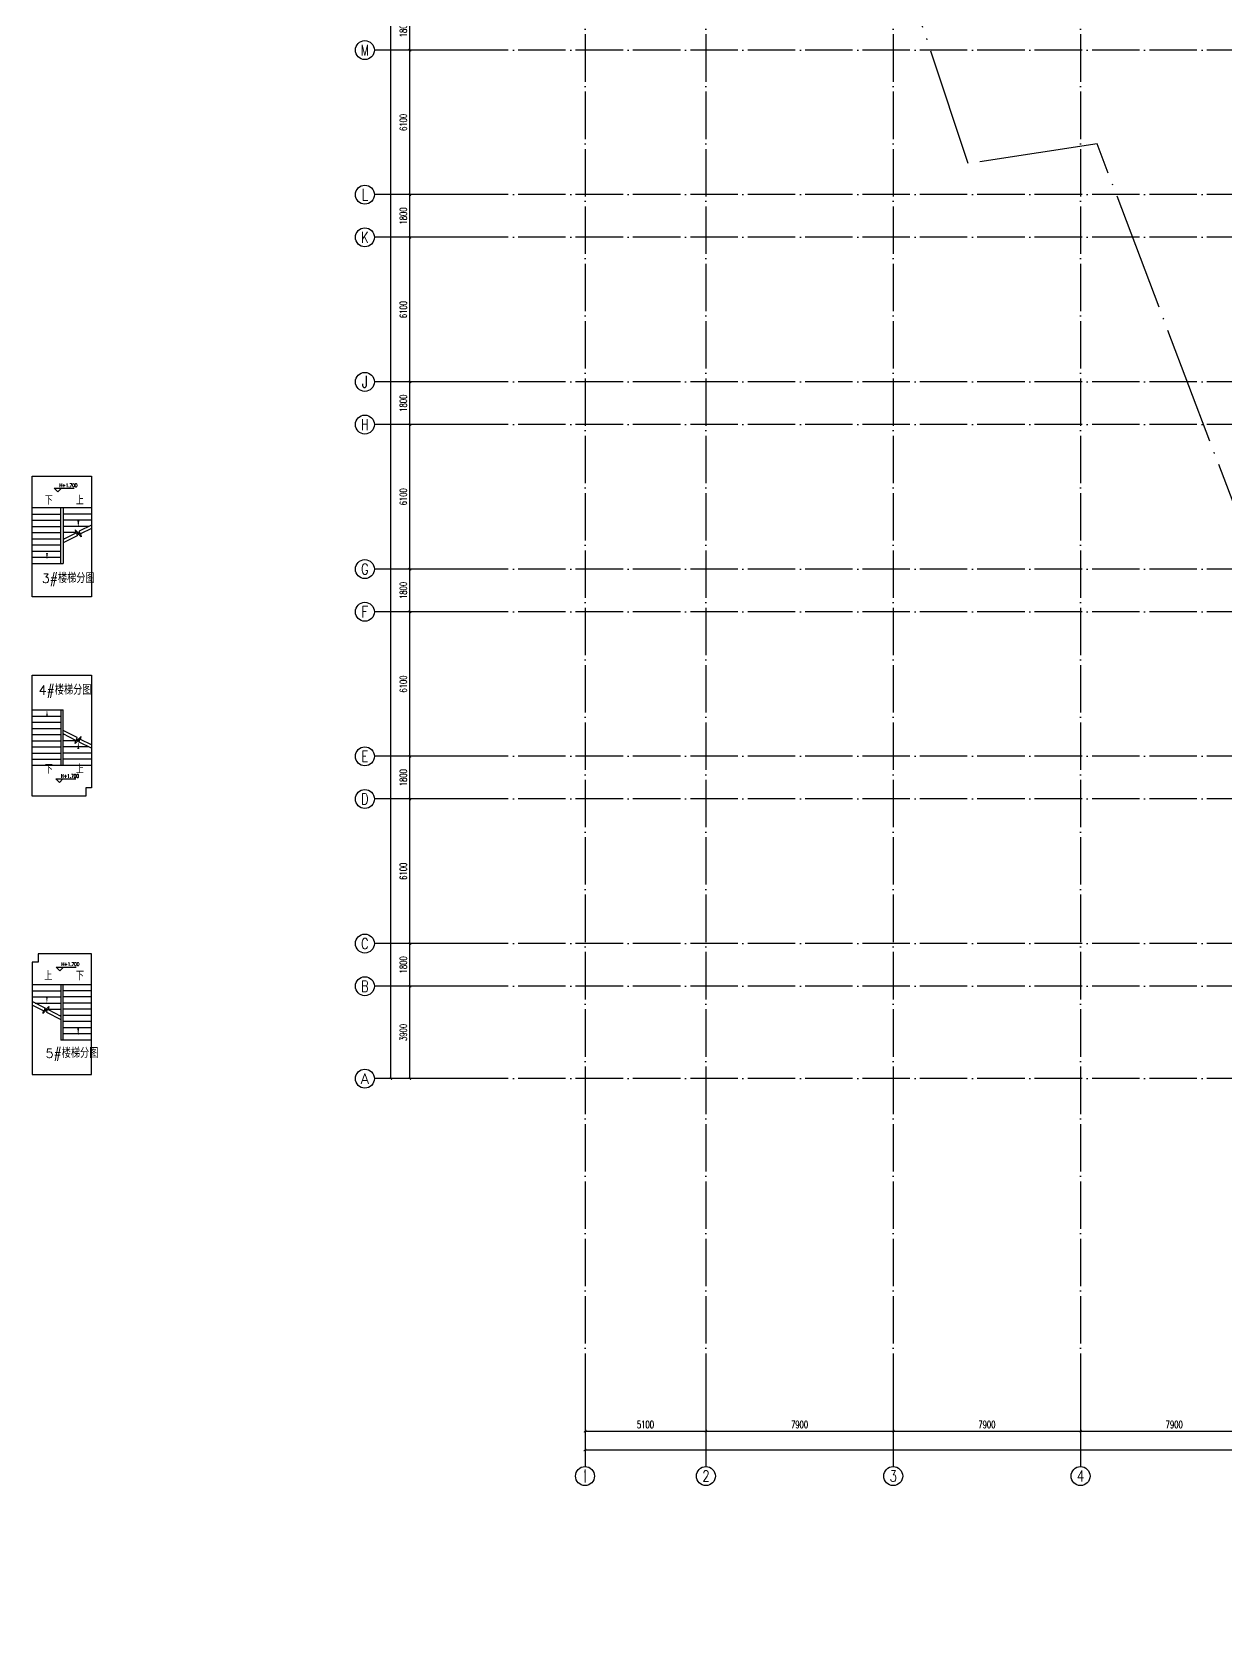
# Model space of a CAD drawing. Extents: x -23309 to 303886, y -33091 to 154511.
# Drawn here: x -23309 to 27020, y -24011 to 44150 of the extents above; entities that cross this region are included whole.
import ezdxf
from ezdxf.enums import TextEntityAlignment as Align

# ---------------------------------------------------------------- set-up
doc = ezdxf.new("R2010")
doc.units = 0
doc.header["$LTSCALE"] = 1000
doc.header["$MEASUREMENT"] = 0
doc.linetypes.add('DOTE', pattern=[2.42, 2, -0.2, 0.02, -0.2])
for name, color, linetype in [('AXIS', 3, 'Continuous'), ('AXIS_TEXT', 7, 'Continuous'), ('DIM_ELEV', 3, 'Continuous'), ('DIM_SYMB', 3, 'Continuous'), ('DOTE', 1, 'Continuous'), ('PUB_TEXT', 210, 'Continuous'), ('STAIR', 51, 'Continuous'), ('用地红线', 1, 'Continuous')]:
    doc.layers.add(name, color=color, linetype=linetype)
doc.styles.add('_TCH_AXIS', font='COMPLEX', dxfattribs={"bigfont": 'GBCBIG'})
doc.styles.add('_TCH_DIM', font='SIMPLEX', dxfattribs={"bigfont": 'GBCBIG'})
doc.styles.add('_TCH_DIM_T3', font='SIMPLEX', dxfattribs={"width": 0.705882, "bigfont": 'GBCBIG'})
doc.styles.add('_TCH_WINDOW', font='SIMPLEX', dxfattribs={"height": 3.5, "bigfont": 'GBCBIG'})
doc.styles.add('COMPLEX', font='COMPLEX')
doc.dimstyles.new('_TCH_ARCH&&100', dxfattribs={"dimtxt": 297.5, "dimasz": 100, "dimexe": 250, "dimexo": 300, "dimgap": 126.25, "dimtad": 1, "dimdec": 0, "dimzin": 0, "dimdsep": 46, "dimtxsty": '_TCH_DIM_T3', "dimblk": 'ARCHTICK', "dimcen": 0.09, "dimclrt": 7, "dimazin": 2, "dimtfac": 1, "dimtdec": 0, "dimtix": 1, "dimtmove": 2, "dimatfit": 3, "dimldrblk": 'ARCHTICK', "dimfxl": 100, "dimtolj": 1, "dimtzin": 0, "dimarcsym": 0})

# ---------------------------------------------------------------- blocks, each defined once
blk = doc.blocks.new('_ArchTick')
at = {"color": 0, "linetype": 'ByBlock', "const_width": 0.4}
blk.add_lwpolyline([(-0.5, -0.5), (0.5, 0.5)], dxfattribs=at)
blk = doc.blocks.new('*D46')
at = {"layer": 'AXIS', "color": 0, "lineweight": -2, "transparency": 16777216}
for p, q in [((-5184, 3900), (-7634, 3900)), ((-7384, 0), (-7384, 3900)), ((-5184, 0), (-7634, 0))]:
    blk.add_line(p, q, dxfattribs=at)
at = {"layer": 'Defpoints', "color": 0, "transparency": 16777216}
for p in [(-7384, 3900), (-4884, 3900), (-4884, 0)]:
    blk.add_point(p, dxfattribs=at)
at = {"layer": 'AXIS', "color": 0, "lineweight": -2, "transparency": 16777216, "xscale": 100, "yscale": 100, "zscale": 100}
for p, rotation in [((-7384, 3900), 90), ((-7384, 0), 270)]:
    blk.add_blockref('_ArchTick', p, dxfattribs=dict(at, rotation=rotation))
at = {"layer": 'AXIS', "color": 7, "transparency": 16777216, "insert": (-7659, 1950), "char_height": 297.5, "attachment_point": 5, "rotation": 90, "style": '_TCH_DIM_T3'}
blk.add_mtext('\\A1;3900', dxfattribs=at)
blk = doc.blocks.new('*D47')
at = {"layer": 'AXIS', "color": 0, "lineweight": -2, "transparency": 16777216}
for p, q in [((-5184, 5700), (-7634, 5700)), ((-7384, 3900), (-7384, 5700)), ((-5184, 3900), (-7634, 3900))]:
    blk.add_line(p, q, dxfattribs=at)
at = {"layer": 'Defpoints', "color": 0, "transparency": 16777216}
for p in [(-7384, 5700), (-4884, 5700), (-4884, 3900)]:
    blk.add_point(p, dxfattribs=at)
at = {"layer": 'AXIS', "color": 0, "lineweight": -2, "transparency": 16777216, "xscale": 100, "yscale": 100, "zscale": 100}
for p, rotation in [((-7384, 5700), 90), ((-7384, 3900), 270)]:
    blk.add_blockref('_ArchTick', p, dxfattribs=dict(at, rotation=rotation))
at = {"layer": 'AXIS', "color": 7, "transparency": 16777216, "insert": (-7659, 4800), "char_height": 297.5, "attachment_point": 5, "rotation": 90, "style": '_TCH_DIM_T3'}
blk.add_mtext('\\A1;1800', dxfattribs=at)
blk = doc.blocks.new('*D48')
at = {"layer": 'AXIS', "color": 0, "lineweight": -2, "transparency": 16777216}
for p, q in [((-5184, 11800), (-7634, 11800)), ((-7384, 5700), (-7384, 11800)), ((-5184, 5700), (-7634, 5700))]:
    blk.add_line(p, q, dxfattribs=at)
at = {"layer": 'Defpoints', "color": 0, "transparency": 16777216}
for p in [(-7384, 11800), (-4884, 11800), (-4884, 5700)]:
    blk.add_point(p, dxfattribs=at)
at = {"layer": 'AXIS', "color": 0, "lineweight": -2, "transparency": 16777216, "xscale": 100, "yscale": 100, "zscale": 100}
for p, rotation in [((-7384, 11800), 90), ((-7384, 5700), 270)]:
    blk.add_blockref('_ArchTick', p, dxfattribs=dict(at, rotation=rotation))
at = {"layer": 'AXIS', "color": 7, "transparency": 16777216, "insert": (-7659, 8750), "char_height": 297.5, "attachment_point": 5, "rotation": 90, "style": '_TCH_DIM_T3'}
blk.add_mtext('\\A1;6100', dxfattribs=at)
blk = doc.blocks.new('*D49')
at = {"layer": 'AXIS', "color": 0, "lineweight": -2, "transparency": 16777216}
for p, q in [((-5184, 13600), (-7634, 13600)), ((-7384, 11800), (-7384, 13600)), ((-5184, 11800), (-7634, 11800))]:
    blk.add_line(p, q, dxfattribs=at)
at = {"layer": 'Defpoints', "color": 0, "transparency": 16777216}
for p in [(-7384, 13600), (-4884, 13600), (-4884, 11800)]:
    blk.add_point(p, dxfattribs=at)
at = {"layer": 'AXIS', "color": 0, "lineweight": -2, "transparency": 16777216, "xscale": 100, "yscale": 100, "zscale": 100}
for p, rotation in [((-7384, 13600), 90), ((-7384, 11800), 270)]:
    blk.add_blockref('_ArchTick', p, dxfattribs=dict(at, rotation=rotation))
at = {"layer": 'AXIS', "color": 7, "transparency": 16777216, "insert": (-7659, 12700), "char_height": 297.5, "attachment_point": 5, "rotation": 90, "style": '_TCH_DIM_T3'}
blk.add_mtext('\\A1;1800', dxfattribs=at)
blk = doc.blocks.new('*D50')
at = {"layer": 'AXIS', "color": 0, "lineweight": -2, "transparency": 16777216}
for p, q in [((-5184, 19700), (-7634, 19700)), ((-7384, 13600), (-7384, 19700)), ((-5184, 13600), (-7634, 13600))]:
    blk.add_line(p, q, dxfattribs=at)
at = {"layer": 'Defpoints', "color": 0, "transparency": 16777216}
for p in [(-7384, 19700), (-4884, 19700), (-4884, 13600)]:
    blk.add_point(p, dxfattribs=at)
at = {"layer": 'AXIS', "color": 0, "lineweight": -2, "transparency": 16777216, "xscale": 100, "yscale": 100, "zscale": 100}
for p, rotation in [((-7384, 19700), 90), ((-7384, 13600), 270)]:
    blk.add_blockref('_ArchTick', p, dxfattribs=dict(at, rotation=rotation))
at = {"layer": 'AXIS', "color": 7, "transparency": 16777216, "insert": (-7659, 16650), "char_height": 297.5, "attachment_point": 5, "rotation": 90, "style": '_TCH_DIM_T3'}
blk.add_mtext('\\A1;6100', dxfattribs=at)
blk = doc.blocks.new('*D51')
at = {"layer": 'AXIS', "color": 0, "lineweight": -2, "transparency": 16777216}
for p, q in [((-5184, 21500), (-7634, 21500)), ((-7384, 19700), (-7384, 21500)), ((-5184, 19700), (-7634, 19700))]:
    blk.add_line(p, q, dxfattribs=at)
at = {"layer": 'Defpoints', "color": 0, "transparency": 16777216}
for p in [(-7384, 21500), (-4884, 21500), (-4884, 19700)]:
    blk.add_point(p, dxfattribs=at)
at = {"layer": 'AXIS', "color": 0, "lineweight": -2, "transparency": 16777216, "xscale": 100, "yscale": 100, "zscale": 100}
for p, rotation in [((-7384, 21500), 90), ((-7384, 19700), 270)]:
    blk.add_blockref('_ArchTick', p, dxfattribs=dict(at, rotation=rotation))
at = {"layer": 'AXIS', "color": 7, "transparency": 16777216, "insert": (-7659, 20600), "char_height": 297.5, "attachment_point": 5, "rotation": 90, "style": '_TCH_DIM_T3'}
blk.add_mtext('\\A1;1800', dxfattribs=at)
blk = doc.blocks.new('*D52')
at = {"layer": 'AXIS', "color": 0, "lineweight": -2, "transparency": 16777216}
for p, q in [((-5184, 27600), (-7634, 27600)), ((-7384, 21500), (-7384, 27600)), ((-5184, 21500), (-7634, 21500))]:
    blk.add_line(p, q, dxfattribs=at)
at = {"layer": 'Defpoints', "color": 0, "transparency": 16777216}
for p in [(-7384, 27600), (-4884, 27600), (-4884, 21500)]:
    blk.add_point(p, dxfattribs=at)
at = {"layer": 'AXIS', "color": 0, "lineweight": -2, "transparency": 16777216, "xscale": 100, "yscale": 100, "zscale": 100}
for p, rotation in [((-7384, 27600), 90), ((-7384, 21500), 270)]:
    blk.add_blockref('_ArchTick', p, dxfattribs=dict(at, rotation=rotation))
at = {"layer": 'AXIS', "color": 7, "transparency": 16777216, "insert": (-7659, 24550), "char_height": 297.5, "attachment_point": 5, "rotation": 90, "style": '_TCH_DIM_T3'}
blk.add_mtext('\\A1;6100', dxfattribs=at)
blk = doc.blocks.new('*D53')
at = {"layer": 'AXIS', "color": 0, "lineweight": -2, "transparency": 16777216}
for p, q in [((-5184, 29400), (-7634, 29400)), ((-7384, 27600), (-7384, 29400)), ((-5184, 27600), (-7634, 27600))]:
    blk.add_line(p, q, dxfattribs=at)
at = {"layer": 'Defpoints', "color": 0, "transparency": 16777216}
for p in [(-7384, 29400), (-4884, 29400), (-4884, 27600)]:
    blk.add_point(p, dxfattribs=at)
at = {"layer": 'AXIS', "color": 0, "lineweight": -2, "transparency": 16777216, "xscale": 100, "yscale": 100, "zscale": 100}
for p, rotation in [((-7384, 29400), 90), ((-7384, 27600), 270)]:
    blk.add_blockref('_ArchTick', p, dxfattribs=dict(at, rotation=rotation))
at = {"layer": 'AXIS', "color": 7, "transparency": 16777216, "insert": (-7659, 28500), "char_height": 297.5, "attachment_point": 5, "rotation": 90, "style": '_TCH_DIM_T3'}
blk.add_mtext('\\A1;1800', dxfattribs=at)
blk = doc.blocks.new('*D54')
at = {"layer": 'AXIS', "color": 0, "lineweight": -2, "transparency": 16777216}
for p, q in [((-5184, 35500), (-7634, 35500)), ((-7384, 29400), (-7384, 35500)), ((-5184, 29400), (-7634, 29400))]:
    blk.add_line(p, q, dxfattribs=at)
at = {"layer": 'Defpoints', "color": 0, "transparency": 16777216}
for p in [(-7384, 35500), (-4884, 35500), (-4884, 29400)]:
    blk.add_point(p, dxfattribs=at)
at = {"layer": 'AXIS', "color": 0, "lineweight": -2, "transparency": 16777216, "xscale": 100, "yscale": 100, "zscale": 100}
for p, rotation in [((-7384, 35500), 90), ((-7384, 29400), 270)]:
    blk.add_blockref('_ArchTick', p, dxfattribs=dict(at, rotation=rotation))
at = {"layer": 'AXIS', "color": 7, "transparency": 16777216, "insert": (-7659, 32450), "char_height": 297.5, "attachment_point": 5, "rotation": 90, "style": '_TCH_DIM_T3'}
blk.add_mtext('\\A1;6100', dxfattribs=at)
blk = doc.blocks.new('*D55')
at = {"layer": 'AXIS', "color": 0, "lineweight": -2, "transparency": 16777216}
for p, q in [((-5184, 37300), (-7634, 37300)), ((-7384, 35500), (-7384, 37300)), ((-5184, 35500), (-7634, 35500))]:
    blk.add_line(p, q, dxfattribs=at)
at = {"layer": 'Defpoints', "color": 0, "transparency": 16777216}
for p in [(-7384, 37300), (-4884, 37300), (-4884, 35500)]:
    blk.add_point(p, dxfattribs=at)
at = {"layer": 'AXIS', "color": 0, "lineweight": -2, "transparency": 16777216, "xscale": 100, "yscale": 100, "zscale": 100}
for p, rotation in [((-7384, 37300), 90), ((-7384, 35500), 270)]:
    blk.add_blockref('_ArchTick', p, dxfattribs=dict(at, rotation=rotation))
at = {"layer": 'AXIS', "color": 7, "transparency": 16777216, "insert": (-7659, 36400), "char_height": 297.5, "attachment_point": 5, "rotation": 90, "style": '_TCH_DIM_T3'}
blk.add_mtext('\\A1;1800', dxfattribs=at)
blk = doc.blocks.new('*D56')
at = {"layer": 'AXIS', "color": 0, "lineweight": -2, "transparency": 16777216}
for p, q in [((-5184, 43400), (-7634, 43400)), ((-7384, 37300), (-7384, 43400)), ((-5184, 37300), (-7634, 37300))]:
    blk.add_line(p, q, dxfattribs=at)
at = {"layer": 'Defpoints', "color": 0, "transparency": 16777216}
for p in [(-7384, 43400), (-4884, 43400), (-4884, 37300)]:
    blk.add_point(p, dxfattribs=at)
at = {"layer": 'AXIS', "color": 0, "lineweight": -2, "transparency": 16777216, "xscale": 100, "yscale": 100, "zscale": 100}
for p, rotation in [((-7384, 43400), 90), ((-7384, 37300), 270)]:
    blk.add_blockref('_ArchTick', p, dxfattribs=dict(at, rotation=rotation))
at = {"layer": 'AXIS', "color": 7, "transparency": 16777216, "insert": (-7659, 40350), "char_height": 297.5, "attachment_point": 5, "rotation": 90, "style": '_TCH_DIM_T3'}
blk.add_mtext('\\A1;6100', dxfattribs=at)
blk = doc.blocks.new('*D57')
at = {"layer": 'AXIS', "color": 0, "lineweight": -2, "transparency": 16777216}
for p, q in [((-5184, 45200), (-7634, 45200)), ((-7384, 43400), (-7384, 45200)), ((-5184, 43400), (-7634, 43400))]:
    blk.add_line(p, q, dxfattribs=at)
at = {"layer": 'Defpoints', "color": 0, "transparency": 16777216}
for p in [(-7384, 45200), (-4884, 45200), (-4884, 43400)]:
    blk.add_point(p, dxfattribs=at)
at = {"layer": 'AXIS', "color": 0, "lineweight": -2, "transparency": 16777216, "xscale": 100, "yscale": 100, "zscale": 100}
for p, rotation in [((-7384, 45200), 90), ((-7384, 43400), 270)]:
    blk.add_blockref('_ArchTick', p, dxfattribs=dict(at, rotation=rotation))
at = {"layer": 'AXIS', "color": 7, "transparency": 16777216, "insert": (-7659, 44300), "char_height": 297.5, "attachment_point": 5, "rotation": 90, "style": '_TCH_DIM_T3'}
blk.add_mtext('\\A1;1800', dxfattribs=at)
blk = doc.blocks.new('*D74')
at = {"layer": 'AXIS', "color": 0, "lineweight": -2, "transparency": 16777216}
for p, q in [((-5184, 134300), (-8434, 134300)), ((-8184, 0), (-8184, 134300)), ((-5184, 0), (-8434, 0))]:
    blk.add_line(p, q, dxfattribs=at)
at = {"layer": 'Defpoints', "color": 0, "transparency": 16777216}
for p in [(-8184, 134300), (-4884, 134300), (-4884, 0)]:
    blk.add_point(p, dxfattribs=at)
at = {"layer": 'AXIS', "color": 0, "lineweight": -2, "transparency": 16777216, "xscale": 100, "yscale": 100, "zscale": 100}
for p, rotation in [((-8184, 134300), 90), ((-8184, 0), 270)]:
    blk.add_blockref('_ArchTick', p, dxfattribs=dict(at, rotation=rotation))
at = {"layer": 'AXIS', "color": 7, "transparency": 16777216, "insert": (-8459, 67150), "char_height": 297.5, "attachment_point": 5, "rotation": 90, "style": '_TCH_DIM_T3'}
blk.add_mtext('\\A1;134300', dxfattribs=at)
blk = doc.blocks.new('*D104')
at = {"layer": 'AXIS', "color": 0, "lineweight": -2, "transparency": 16777216}
for p, q in [((0, -12669), (0, -15119)), ((5100, -12669), (5100, -15119)), ((0, -14869), (5100, -14869))]:
    blk.add_line(p, q, dxfattribs=at)
at = {"layer": 'Defpoints', "color": 0, "transparency": 16777216}
for p in [(0, -12369), (5100, -12369), (5100, -14869)]:
    blk.add_point(p, dxfattribs=at)
at = {"layer": 'AXIS', "color": 0, "lineweight": -2, "transparency": 16777216, "xscale": 100, "yscale": 100, "zscale": 100, "rotation": 180}
blk.add_blockref('_ArchTick', (0, -14869), dxfattribs=at)
at = {"layer": 'AXIS', "color": 0, "lineweight": -2, "transparency": 16777216, "xscale": 100, "yscale": 100, "zscale": 100}
blk.add_blockref('_ArchTick', (5100, -14869), dxfattribs=at)
at = {"layer": 'AXIS', "color": 7, "transparency": 16777216, "insert": (2550, -14594), "char_height": 297.5, "attachment_point": 5, "style": '_TCH_DIM_T3'}
blk.add_mtext('\\A1;5100', dxfattribs=at)
blk = doc.blocks.new('*D105')
at = {"layer": 'AXIS', "color": 0, "lineweight": -2, "transparency": 16777216}
for p, q in [((5100, -12669), (5100, -15119)), ((13000, -12669), (13000, -15119)), ((5100, -14869), (13000, -14869))]:
    blk.add_line(p, q, dxfattribs=at)
at = {"layer": 'Defpoints', "color": 0, "transparency": 16777216}
for p in [(5100, -12369), (13000, -12369), (13000, -14869)]:
    blk.add_point(p, dxfattribs=at)
at = {"layer": 'AXIS', "color": 0, "lineweight": -2, "transparency": 16777216, "xscale": 100, "yscale": 100, "zscale": 100, "rotation": 180}
blk.add_blockref('_ArchTick', (5100, -14869), dxfattribs=at)
at = {"layer": 'AXIS', "color": 0, "lineweight": -2, "transparency": 16777216, "xscale": 100, "yscale": 100, "zscale": 100}
blk.add_blockref('_ArchTick', (13000, -14869), dxfattribs=at)
at = {"layer": 'AXIS', "color": 7, "transparency": 16777216, "insert": (9050, -14594), "char_height": 297.5, "attachment_point": 5, "style": '_TCH_DIM_T3'}
blk.add_mtext('\\A1;7900', dxfattribs=at)
blk = doc.blocks.new('*D106')
at = {"layer": 'AXIS', "color": 0, "lineweight": -2, "transparency": 16777216}
for p, q in [((13000, -12669), (13000, -15119)), ((20900, -12669), (20900, -15119)), ((13000, -14869), (20900, -14869))]:
    blk.add_line(p, q, dxfattribs=at)
at = {"layer": 'Defpoints', "color": 0, "transparency": 16777216}
for p in [(13000, -12369), (20900, -12369), (20900, -14869)]:
    blk.add_point(p, dxfattribs=at)
at = {"layer": 'AXIS', "color": 0, "lineweight": -2, "transparency": 16777216, "xscale": 100, "yscale": 100, "zscale": 100, "rotation": 180}
blk.add_blockref('_ArchTick', (13000, -14869), dxfattribs=at)
at = {"layer": 'AXIS', "color": 0, "lineweight": -2, "transparency": 16777216, "xscale": 100, "yscale": 100, "zscale": 100}
blk.add_blockref('_ArchTick', (20900, -14869), dxfattribs=at)
at = {"layer": 'AXIS', "color": 7, "transparency": 16777216, "insert": (16950, -14594), "char_height": 297.5, "attachment_point": 5, "style": '_TCH_DIM_T3'}
blk.add_mtext('\\A1;7900', dxfattribs=at)
blk = doc.blocks.new('*D107')
at = {"layer": 'AXIS', "color": 0, "lineweight": -2, "transparency": 16777216}
for p, q in [((20900, -12669), (20900, -15119)), ((28800, -12669), (28800, -15119)), ((20900, -14869), (28800, -14869))]:
    blk.add_line(p, q, dxfattribs=at)
at = {"layer": 'Defpoints', "color": 0, "transparency": 16777216}
for p in [(20900, -12369), (28800, -12369), (28800, -14869)]:
    blk.add_point(p, dxfattribs=at)
at = {"layer": 'AXIS', "color": 0, "lineweight": -2, "transparency": 16777216, "xscale": 100, "yscale": 100, "zscale": 100, "rotation": 180}
blk.add_blockref('_ArchTick', (20900, -14869), dxfattribs=at)
at = {"layer": 'AXIS', "color": 0, "lineweight": -2, "transparency": 16777216, "xscale": 100, "yscale": 100, "zscale": 100}
blk.add_blockref('_ArchTick', (28800, -14869), dxfattribs=at)
at = {"layer": 'AXIS', "color": 7, "transparency": 16777216, "insert": (24850, -14594), "char_height": 297.5, "attachment_point": 5, "style": '_TCH_DIM_T3'}
blk.add_mtext('\\A1;7900', dxfattribs=at)
blk = doc.blocks.new('*D139')
at = {"layer": 'AXIS', "color": 0, "lineweight": -2, "transparency": 16777216}
for p, q in [((0, -12669), (0, -15919)), ((251000, -12669), (251000, -15919)), ((0, -15669), (251000, -15669))]:
    blk.add_line(p, q, dxfattribs=at)
at = {"layer": 'Defpoints', "color": 0, "transparency": 16777216}
for p in [(0, -12369), (251000, -12369), (251000, -15669)]:
    blk.add_point(p, dxfattribs=at)
at = {"layer": 'AXIS', "color": 0, "lineweight": -2, "transparency": 16777216, "xscale": 100, "yscale": 100, "zscale": 100, "rotation": 180}
blk.add_blockref('_ArchTick', (0, -15669), dxfattribs=at)
at = {"layer": 'AXIS', "color": 0, "lineweight": -2, "transparency": 16777216, "xscale": 100, "yscale": 100, "zscale": 100}
blk.add_blockref('_ArchTick', (251000, -15669), dxfattribs=at)
at = {"layer": 'AXIS', "color": 7, "transparency": 16777216, "insert": (125500, -15394), "char_height": 297.5, "attachment_point": 5, "style": '_TCH_DIM_T3'}
blk.add_mtext('\\A1;251000', dxfattribs=at)
blk = doc.blocks.new('_AXISO')
blk.add_circle((0, 0), 0.5)
at = {"layer": 'AXIS_TEXT', "style": 'COMPLEX', "width": 1.041667}
blk.add_attdef('A', text='', height=0.56, dxfattribs=at).set_placement((-0.25, -0.28), (0.25, -0.28), align=Align.FIT)
blk = doc.blocks.new('QAEBHGEDEWGNF')
at = {"layer": 'STAIR'}
for p, q in [((437905, 84015), (435405, 84015)), ((436605, 81675), (436605, 84015)), ((436705, 84015), (436705, 81675)), ((435405, 83755), (436605, 83755)), ((435405, 83495), (436605, 83495)), ((435405, 83235), (436605, 83235)), ((437905, 83755), (436705, 83755)), ((437905, 83495), (436705, 83495)), ((437788, 83235), (436705, 83235)), ((437905, 83294), (437385, 83032)), ((435405, 82975), (436605, 82975)), ((435405, 82715), (436605, 82715)), ((437240, 82975), (436705, 82975)), ((437243, 82960), (436705, 82688)), ((437301, 82846), (436705, 82545)), ((436758, 82715), (436705, 82715)), ((437411, 82908), (437215, 83092)), ((437215, 83092), (437243, 82960)), ((437469, 82794), (437273, 82978)), ((437273, 82978), (437301, 82846)), ((437385, 83032), (437411, 82908)), ((437905, 83152), (437443, 82918)), ((437443, 82918), (437469, 82794)), ((435405, 82455), (436605, 82455)), ((435405, 82195), (436605, 82195)), ((435405, 81935), (436605, 81935)), ((435405, 81675), (436705, 81675))]:
    blk.add_line(p, q, dxfattribs=at)
blk.add_lwpolyline([(435405, 85365), (437905, 85365), (437905, 80265), (435405, 80265)], close=True, dxfattribs=at)
blk = doc.blocks.new('DFSBHRGEGNGFG')
at = {"layer": 'STAIR'}
for p, q in [((454825, 63015), (454825, 68115)), ((454825, 68115), (457325, 68115)), ((457325, 68115), (457325, 63365)), ((454825, 66655), (456125, 66655)), ((454825, 66395), (456025, 66395)), ((454825, 66135), (456025, 66135)), ((456025, 66655), (456025, 64315)), ((456125, 64315), (456125, 66655)), ((454825, 65875), (456025, 65875)), ((454825, 65615), (456025, 65615)), ((456720, 65484), (456125, 65785)), ((456662, 65370), (456125, 65642)), ((456178, 65615), (456125, 65615)), ((456889, 65536), (456693, 65352)), ((456693, 65352), (456720, 65484)), ((456863, 65412), (456889, 65536)), ((454825, 65355), (456025, 65355)), ((454825, 65095), (456025, 65095)), ((454825, 64835), (456025, 64835)), ((456659, 65355), (456125, 65355)), ((457207, 65095), (456125, 65095)), ((457325, 64835), (456125, 64835)), ((456831, 65422), (456635, 65238)), ((456635, 65238), (456662, 65370)), ((456805, 65298), (456831, 65422)), ((457325, 65036), (456805, 65298)), ((457325, 65178), (456863, 65412)), ((454825, 64575), (456025, 64575)), ((457325, 64315), (454825, 64315)), ((457325, 64575), (456125, 64575)), ((457075, 63015), (454825, 63015)), ((457325, 63365), (457075, 63365)), ((457075, 63365), (457075, 63015))]:
    blk.add_line(p, q, dxfattribs=at)
blk = doc.blocks.new('ADESHARTRG')
at = {"layer": 'STAIR'}
for p, q in [((454672, 64855), (454422, 64855)), ((454422, 64855), (454422, 60106)), ((454672, 65206), (454672, 64855)), ((456922, 65206), (454672, 65206)), ((456922, 60106), (456922, 65206)), ((454423, 63906), (456923, 63906)), ((454423, 63646), (455623, 63646)), ((455623, 63906), (455623, 61566)), ((455723, 61566), (455723, 63906)), ((456923, 63646), (455723, 63646)), ((454423, 63386), (455623, 63386)), ((454423, 63186), (454943, 62923)), ((454423, 63043), (454885, 62810)), ((454540, 63126), (455623, 63126)), ((454859, 62686), (455055, 62870)), ((454885, 62810), (454859, 62686)), ((454917, 62799), (455113, 62983)), ((454943, 62923), (454917, 62799)), ((455055, 62870), (455027, 62737)), ((455027, 62737), (455623, 62437)), ((455113, 62983), (455085, 62851)), ((455085, 62851), (455623, 62579)), ((455088, 62866), (455623, 62866)), ((456923, 63386), (455723, 63386)), ((456923, 63126), (455723, 63126)), ((456923, 62866), (455723, 62866)), ((455570, 62606), (455623, 62606)), ((456923, 62606), (455723, 62606)), ((456923, 62346), (455723, 62346)), ((456923, 62086), (455723, 62086)), ((456923, 61566), (455623, 61566)), ((456923, 61826), (455723, 61826)), ((454422, 60106), (456922, 60106))]:
    blk.add_line(p, q, dxfattribs=at)

msp = doc.modelspace()

# ---------------------------------------------------------------- linework, layer by layer
at = {"layer": 'AXIS'}
for p, q in [((-4883.6, 43400), (-8883.6, 43400)), ((-4883.6, 37300), (-8883.6, 37300)), ((-4883.6, 35500), (-8883.6, 35500)), ((-4883.6, 29400), (-8883.6, 29400)), ((-4883.6, 27600), (-8883.6, 27600)), ((-4883.6, 21500), (-8883.6, 21500)), ((-4883.6, 19700), (-8883.6, 19700)), ((-4883.6, 13600), (-8883.6, 13600)), ((-4883.6, 11800), (-8883.6, 11800)), ((-4883.6, 5700), (-8883.6, 5700)), ((-4883.6, 3900), (-8883.6, 3900)), ((-4883.6, 0), (-8883.6, 0)), ((0, -12369.1), (0, -16369.1)), ((5100, -12369.1), (5100, -16369.1)), ((13000, -12369.1), (13000, -16369.1)), ((20900, -12369.1), (20900, -16369.1))]:
    msp.add_line(p, q, dxfattribs=at)
at = {"layer": 'DIM_ELEV'}
for p, q in [((-22232.3, 24759.2), (-22382.3, 24909.2)), ((-22382.3, 24909.2), (-21542.3, 24909.2)), ((-22232.3, 24759.2), (-22082.3, 24909.2)), ((-22167.4, 12495.4), (-22317.4, 12645.4)), ((-22317.4, 12645.4), (-21477.4, 12645.4)), ((-22167.4, 12495.4), (-22017.4, 12645.4)), ((-22146.7, 4554.1), (-22296.7, 4704.1)), ((-22296.7, 4704.1), (-21456.7, 4704.1)), ((-22146.7, 4554.1), (-21996.7, 4704.1))]:
    msp.add_line(p, q, dxfattribs=at)
at = {"layer": 'DIM_SYMB'}
for points in [[(-22690.6, 24113.9, 0, 0, 0), (-22690.6, 21885.8, 0, 80, 0), (-22690.6, 22185.8, 0, 0, 0)], [(-21369.1, 24113.9, 0, 0, 0), (-21369.1, 23239.8, 0, 80, 0), (-21369.1, 23539.8, 0, 0, 0)], [(-22690.6, 13331.7, 0, 0, 0), (-22690.6, 15559.9, 0, 80, 0), (-22690.6, 15259.9, 0, 0, 0)], [(-21369.1, 13331.7, 0, 0, 0), (-21369.1, 14205.9, 0, 80, 0), (-21369.1, 13905.9, 0, 0, 0)], [(-22695.2, 4052.1, 0, 0, 0), (-22695.2, 3177.9, 0, 80, 0), (-22695.2, 3477.9, 0, 0, 0)], [(-21373.7, 4052.1, 0, 0, 0), (-21373.7, 1823.9, 0, 80, 0), (-21373.7, 2123.9, 0, 0, 0)]]:
    msp.add_lwpolyline(points, format="xyseb", dxfattribs=at)
at = {"layer": 'DOTE', "linetype": 'DOTE'}
for p, q in [((0, 136025.4), (0, -12369.1)), ((5100, 136025.4), (5100, -12369.1)), ((13000, 136025.4), (13000, -12369.1)), ((20900, 136025.4), (20900, -12369.1)), ((267803.3, 43400), (-4883.6, 43400)), ((267803.3, 37300), (-4883.6, 37300)), ((267803.3, 35500), (-4883.6, 35500)), ((267803.3, 29400), (-4883.6, 29400)), ((267803.3, 27600), (-4883.6, 27600)), ((267803.3, 21500), (-4883.6, 21500)), ((267803.3, 19700), (-4883.6, 19700)), ((267803.3, 13600), (-4883.6, 13600)), ((267803.3, 11800), (-4883.6, 11800)), ((267803.3, 5700), (-4883.6, 5700)), ((267803.3, 3900), (-4883.6, 3900)), ((267803.3, 0), (-4883.6, 0))]:
    msp.add_line(p, q, dxfattribs=at)
at = {"layer": '用地红线', "linetype": 'DOTE', "ltscale": 2.5}
msp.add_lwpolyline([(111284.2, 154511.4), (122259.3, 54391.7), (256468.7, 73223.2), (270117.4, -24011.1), (45671.3, -24011), (21595.5, 39449.2), (16162.1, 38615.9), (-17395.7, 139562.7)], close=True, dxfattribs=at)

# ---------------------------------------------------------------- block references
at = {"layer": 'AXIS'}
ref = msp.add_blockref('_AXISO', (-9283.6, 43400), dxfattribs=dict(at, xscale=800, yscale=800, zscale=800))
ref.add_attrib('A', 'M', dxfattribs={"layer": 'AXIS_TEXT', "height": 445.4, "style": '_TCH_AXIS', "width": 0.761905}).set_placement((-9453.3, 43177.3), (-9113.9, 43177.3), align=Align.FIT)
ref = msp.add_blockref('_AXISO', (-9283.6, 37300), dxfattribs=dict(at, xscale=800, yscale=800, zscale=800))
ref.add_attrib('A', 'L', dxfattribs={"layer": 'AXIS_TEXT', "height": 486.2, "style": '_TCH_AXIS', "width": 0.8}).set_placement((-9422.5, 37056.9), (-9144.7, 37056.9), align=Align.FIT)
ref = msp.add_blockref('_AXISO', (-9283.6, 35500), dxfattribs=dict(at, xscale=800, yscale=800, zscale=800))
ref.add_attrib('A', 'K', dxfattribs={"layer": 'AXIS_TEXT', "height": 465.9, "style": '_TCH_AXIS', "width": 0.736842}).set_placement((-9438.9, 35267), (-9128.3, 35267), align=Align.FIT)
ref = msp.add_blockref('_AXISO', (-9283.6, 29400), dxfattribs=dict(at, xscale=800, yscale=800, zscale=800))
ref.add_attrib('A', 'J', dxfattribs={"layer": 'AXIS_TEXT', "height": 505.6, "style": '_TCH_AXIS', "width": 0.909091}).set_placement((-9404, 29147.2), (-9163.2, 29147.2), align=Align.FIT)
ref = msp.add_blockref('_AXISO', (-9283.6, 27600), dxfattribs=dict(at, xscale=800, yscale=800, zscale=800))
ref.add_attrib('A', 'H', dxfattribs={"layer": 'AXIS_TEXT', "height": 465.9, "style": '_TCH_AXIS', "width": 0.7}).set_placement((-9438.9, 27367), (-9128.3, 27367), align=Align.FIT)
ref = msp.add_blockref('_AXISO', (-9283.6, 21500), dxfattribs=dict(at, xscale=800, yscale=800, zscale=800))
ref.add_attrib('A', 'G', dxfattribs={"layer": 'AXIS_TEXT', "height": 455.7, "style": '_TCH_AXIS', "width": 0.833333}).set_placement((-9446.4, 21272.2), (-9120.9, 21272.2), align=Align.FIT)
ref = msp.add_blockref('_AXISO', (-9283.6, 19700), dxfattribs=dict(at, xscale=800, yscale=800, zscale=800))
ref.add_attrib('A', 'F', dxfattribs={"layer": 'AXIS_TEXT', "height": 476.1, "style": '_TCH_AXIS', "width": 0.8125}).set_placement((-9431, 19461.9), (-9136.2, 19461.9), align=Align.FIT)
ref = msp.add_blockref('_AXISO', (-9283.6, 13600), dxfattribs=dict(at, xscale=800, yscale=800, zscale=800))
ref.add_attrib('A', 'E', dxfattribs={"layer": 'AXIS_TEXT', "height": 476.1, "style": '_TCH_AXIS', "width": 0.8125}).set_placement((-9431, 13361.9), (-9136.2, 13361.9), align=Align.FIT)
ref = msp.add_blockref('_AXISO', (-9283.6, 11800), dxfattribs=dict(at, xscale=800, yscale=800, zscale=800))
ref.add_attrib('A', 'D', dxfattribs={"layer": 'AXIS_TEXT', "height": 465.9, "style": '_TCH_AXIS', "width": 0.823529}).set_placement((-9438.9, 11567), (-9128.3, 11567), align=Align.FIT)
ref = msp.add_blockref('_AXISO', (-9283.6, 5700), dxfattribs=dict(at, xscale=800, yscale=800, zscale=800))
ref.add_attrib('A', 'C', dxfattribs={"layer": 'AXIS_TEXT', "height": 455.7, "style": '_TCH_AXIS'}).set_placement((-9446.4, 5472.2), (-9120.9, 5472.2), align=Align.FIT)
ref = msp.add_blockref('_AXISO', (-9283.6, 3900), dxfattribs=dict(at, xscale=800, yscale=800, zscale=800))
ref.add_attrib('A', 'B', dxfattribs={"layer": 'AXIS_TEXT', "height": 465.9, "style": '_TCH_AXIS', "width": 0.823529}).set_placement((-9438.9, 3667), (-9128.3, 3667), align=Align.FIT)
ref = msp.add_blockref('_AXISO', (-9283.6, 0), dxfattribs=dict(at, xscale=800, yscale=800, zscale=800))
ref.add_attrib('A', 'A', dxfattribs={"layer": 'AXIS_TEXT', "height": 445.4, "style": '_TCH_AXIS', "width": 0.888889}).set_placement((-9453.3, -222.7), (-9113.9, -222.7), align=Align.FIT)
ref = msp.add_blockref('_AXISO', (0, -16769.1), dxfattribs=dict(at, xscale=800, yscale=800, zscale=800))
ref.add_attrib('A', '1', dxfattribs={"layer": 'AXIS_TEXT', "height": 544.8, "style": '_TCH_AXIS', "width": 0.555556}).set_placement((-64.9, -17041.5), (64.9, -17041.5), align=Align.FIT)
ref = msp.add_blockref('_AXISO', (5100, -16769.1), dxfattribs=dict(at, xscale=800, yscale=800, zscale=800))
ref.add_attrib('A', '2', dxfattribs={"layer": 'AXIS_TEXT', "height": 465.9, "style": '_TCH_AXIS'}).set_placement((4944.7, -17002.1), (5255.3, -17002.1), align=Align.FIT)
ref = msp.add_blockref('_AXISO', (13000, -16769.1), dxfattribs=dict(at, xscale=800, yscale=800, zscale=800))
ref.add_attrib('A', '3', dxfattribs={"layer": 'AXIS_TEXT', "height": 465.9, "style": '_TCH_AXIS'}).set_placement((12844.7, -17002.1), (13155.3, -17002.1), align=Align.FIT)
ref = msp.add_blockref('_AXISO', (20900, -16769.1), dxfattribs=dict(at, xscale=800, yscale=800, zscale=800))
ref.add_attrib('A', '4', dxfattribs={"layer": 'AXIS_TEXT', "height": 455.7, "style": '_TCH_AXIS', "width": 0.9375}).set_placement((20737.3, -16996.9), (21062.7, -16996.9), align=Align.FIT)
at = {"layer": 'STAIR'}
for name, p in [('QAEBHGEDEWGNF', (-458714.4, -59936.8)), ('DFSBHRGEGNGFG', (-478133.9, -51095.4)), ('ADESHARTRG', (-477731.5, -59936.8))]:
    msp.add_blockref(name, p, dxfattribs=at)

# ---------------------------------------------------------------- texts
at = {"layer": 'PUB_TEXT'}
for s, height, style, p in [('下', 337.6, '_TCH_DIM', (-22785.5, 24218.9)), ('上', 337.6, '_TCH_DIM', (-21473.3, 24218.9)), ('3#楼梯分图', 385.82, '_TCH_WINDOW', (-22905.1, 20915.4)), ('4#楼梯分图', 385.82, '_TCH_WINDOW', (-23037.5, 16201.7)), ('下', 337.6, '_TCH_DIM', (-22785.6, 12876.7)), ('上', 337.6, '_TCH_DIM', (-21473.4, 12876.7)), ('上', 337.6, '_TCH_DIM', (-22799.4, 4157.1)), ('下', 337.6, '_TCH_DIM', (-21468.6, 4157.1)), ('5#楼梯分图', 385.82, '_TCH_WINDOW', (-22746.2, 878.4))]:
    msp.add_text(s, height=height, dxfattribs=dict(at, style=style)).set_placement(p)
at = {"layer": 'PUB_TEXT', "color": 7, "style": '_TCH_DIM', "width": 0.705882}
for p in [(-22167.3, 24961.7), (-22102.4, 12697.9), (-22081.7, 4756.6)]:
    msp.add_text('H+1.700', height=148.75, dxfattribs=at).set_placement(p)

# ---------------------------------------------------------------- dimensions: what is measured, and where the dimension line sits
at = {"layer": 'AXIS'}
for p1, p2, distance, picture, middle in [((-4883.6, 0), (-4883.6, 134300), 3300, '*D74', (-8458.6, 67150)), ((-4883.6, 43400), (-4883.6, 45200), 2500, '*D57', (-7658.6, 44300)), ((-4883.6, 37300), (-4883.6, 43400), 2500, '*D56', (-7658.6, 40350)), ((-4883.6, 35500), (-4883.6, 37300), 2500, '*D55', (-7658.6, 36400)), ((-4883.6, 29400), (-4883.6, 35500), 2500, '*D54', (-7658.6, 32450)), ((-4883.6, 27600), (-4883.6, 29400), 2500, '*D53', (-7658.6, 28500)), ((-4883.6, 21500), (-4883.6, 27600), 2500, '*D52', (-7658.6, 24550)), ((-4883.6, 19700), (-4883.6, 21500), 2500, '*D51', (-7658.6, 20600)), ((-4883.6, 13600), (-4883.6, 19700), 2500, '*D50', (-7658.6, 16650)), ((-4883.6, 11800), (-4883.6, 13600), 2500, '*D49', (-7658.6, 12700)), ((-4883.6, 5700), (-4883.6, 11800), 2500, '*D48', (-7658.6, 8750)), ((-4883.6, 3900), (-4883.6, 5700), 2500, '*D47', (-7658.6, 4800)), ((-4883.6, 0), (-4883.6, 3900), 2500, '*D46', (-7658.6, 1950)), ((0, -12369.1), (5100, -12369.1), -2500, '*D104', (2550, -14594.1)), ((0, -12369.1), (251000, -12369.1), -3300, '*D139', (125500, -15394.1)), ((5100, -12369.1), (13000, -12369.1), -2500, '*D105', (9050, -14594.1)), ((13000, -12369.1), (20900, -12369.1), -2500, '*D106', (16950, -14594.1)), ((20900, -12369.1), (28800, -12369.1), -2500, '*D107', (24850, -14594.1))]:
    dim = msp.add_aligned_dim(p1=p1, p2=p2, distance=distance, dimstyle='_TCH_ARCH&&100', dxfattribs=at)
    dim.commit()
    dim.dimension.update_dxf_attribs({"geometry": picture, "text_midpoint": middle})

doc.saveas('drawing.dxf')
